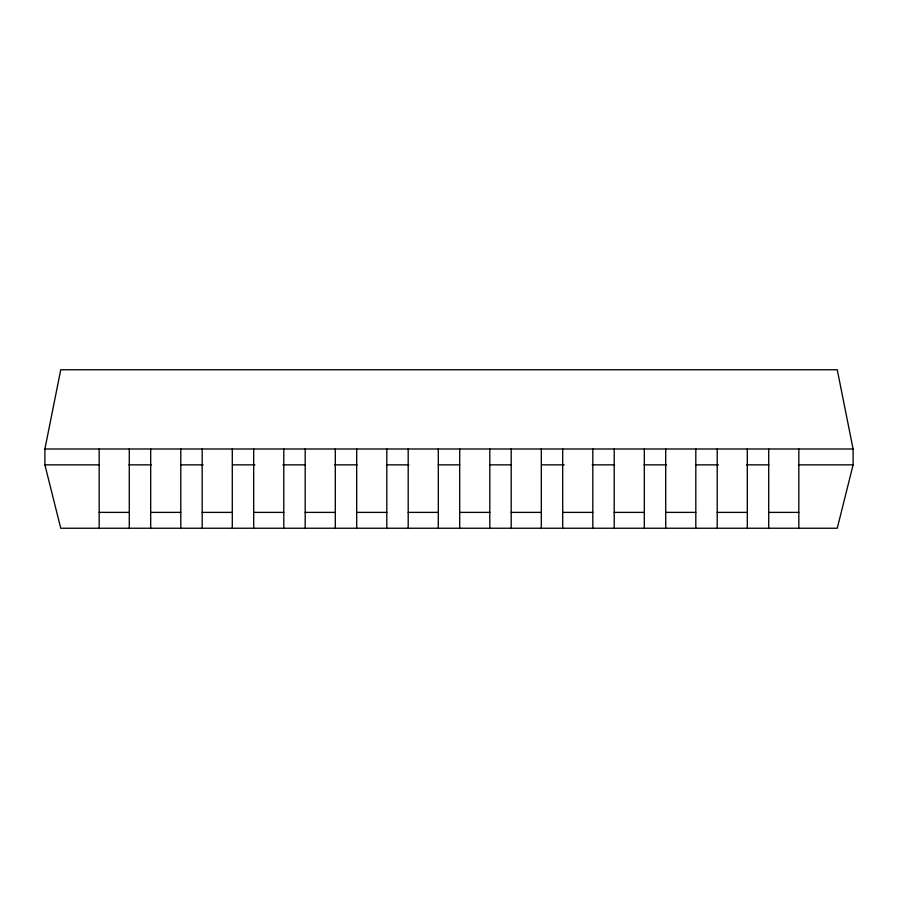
<?xml version="1.0" encoding="UTF-8"?>
<svg xmlns="http://www.w3.org/2000/svg" width="898" height="898" viewBox="0 0 898 898"><rect width="100%" height="100%" fill="white"/><g stroke="black" fill="none" stroke-linecap="round" stroke-linejoin="round"><path stroke-width="1.35" d="M44.9 449L60.75 369.763L837.25 369.763L853.1 449L853.1 464.85L837.25 528.237L60.75 528.237L44.9 464.85L44.9 449L853.1 449M44.9 464.85L99.498 464.85M128.897 464.85L151.302 464.85M180.7 464.85L203.105 464.85M232.503 464.85L254.897 464.85M282.904 464.85L305.298 464.85M334.707 464.85L357.101 464.85M386.499 464.85L408.904 464.85M438.303 464.85L459.697 464.85M489.803 464.85L510.85 464.85M541.707 464.85L564.146 464.85M592.197 464.85L614.647 464.85M644.102 464.85L666.54 464.85M695.995 464.85L718.445 464.85M746.496 464.85L768.935 464.85M798.401 464.85L853.1 464.85M99.173 512.388L129.29 512.388M150.684 512.388L180.79 512.388M202.185 512.388L232.29 512.388M253.685 512.388L283.79 512.388M305.185 512.388L335.302 512.388M356.686 512.388L386.802 512.388M408.197 512.388L438.303 512.388M459.697 512.388L489.803 512.388M511.198 512.388L541.314 512.388M562.698 512.388L592.815 512.388M614.21 512.388L644.315 512.388M665.71 512.388L695.815 512.388M717.21 512.388L747.316 512.388M768.71 512.388L798.827 512.388M798.827 449L798.827 528.237M768.71 449L768.71 528.237M747.316 449L747.316 528.237M717.21 449L717.21 528.237M695.815 449L695.815 528.237M665.71 449L665.71 528.237M644.315 449L644.315 528.237M614.21 449L614.21 528.237M592.815 449L592.815 528.237M562.698 449L562.698 528.237M541.314 449L541.314 528.237M511.198 449L511.198 528.237M489.803 449L489.803 528.237M459.697 449L459.697 528.237M438.303 449L438.303 528.237M408.197 449L408.197 528.237M386.802 449L386.802 528.237M356.686 449L356.686 528.237M335.302 449L335.302 528.237M305.185 449L305.185 528.237M283.79 449L283.79 528.237M253.685 449L253.685 528.237M232.29 449L232.29 528.237M202.185 449L202.185 528.237M180.79 449L180.79 528.237M150.684 449L150.684 528.237M129.29 449L129.29 528.237M99.173 449L99.173 528.237"/></g></svg>
